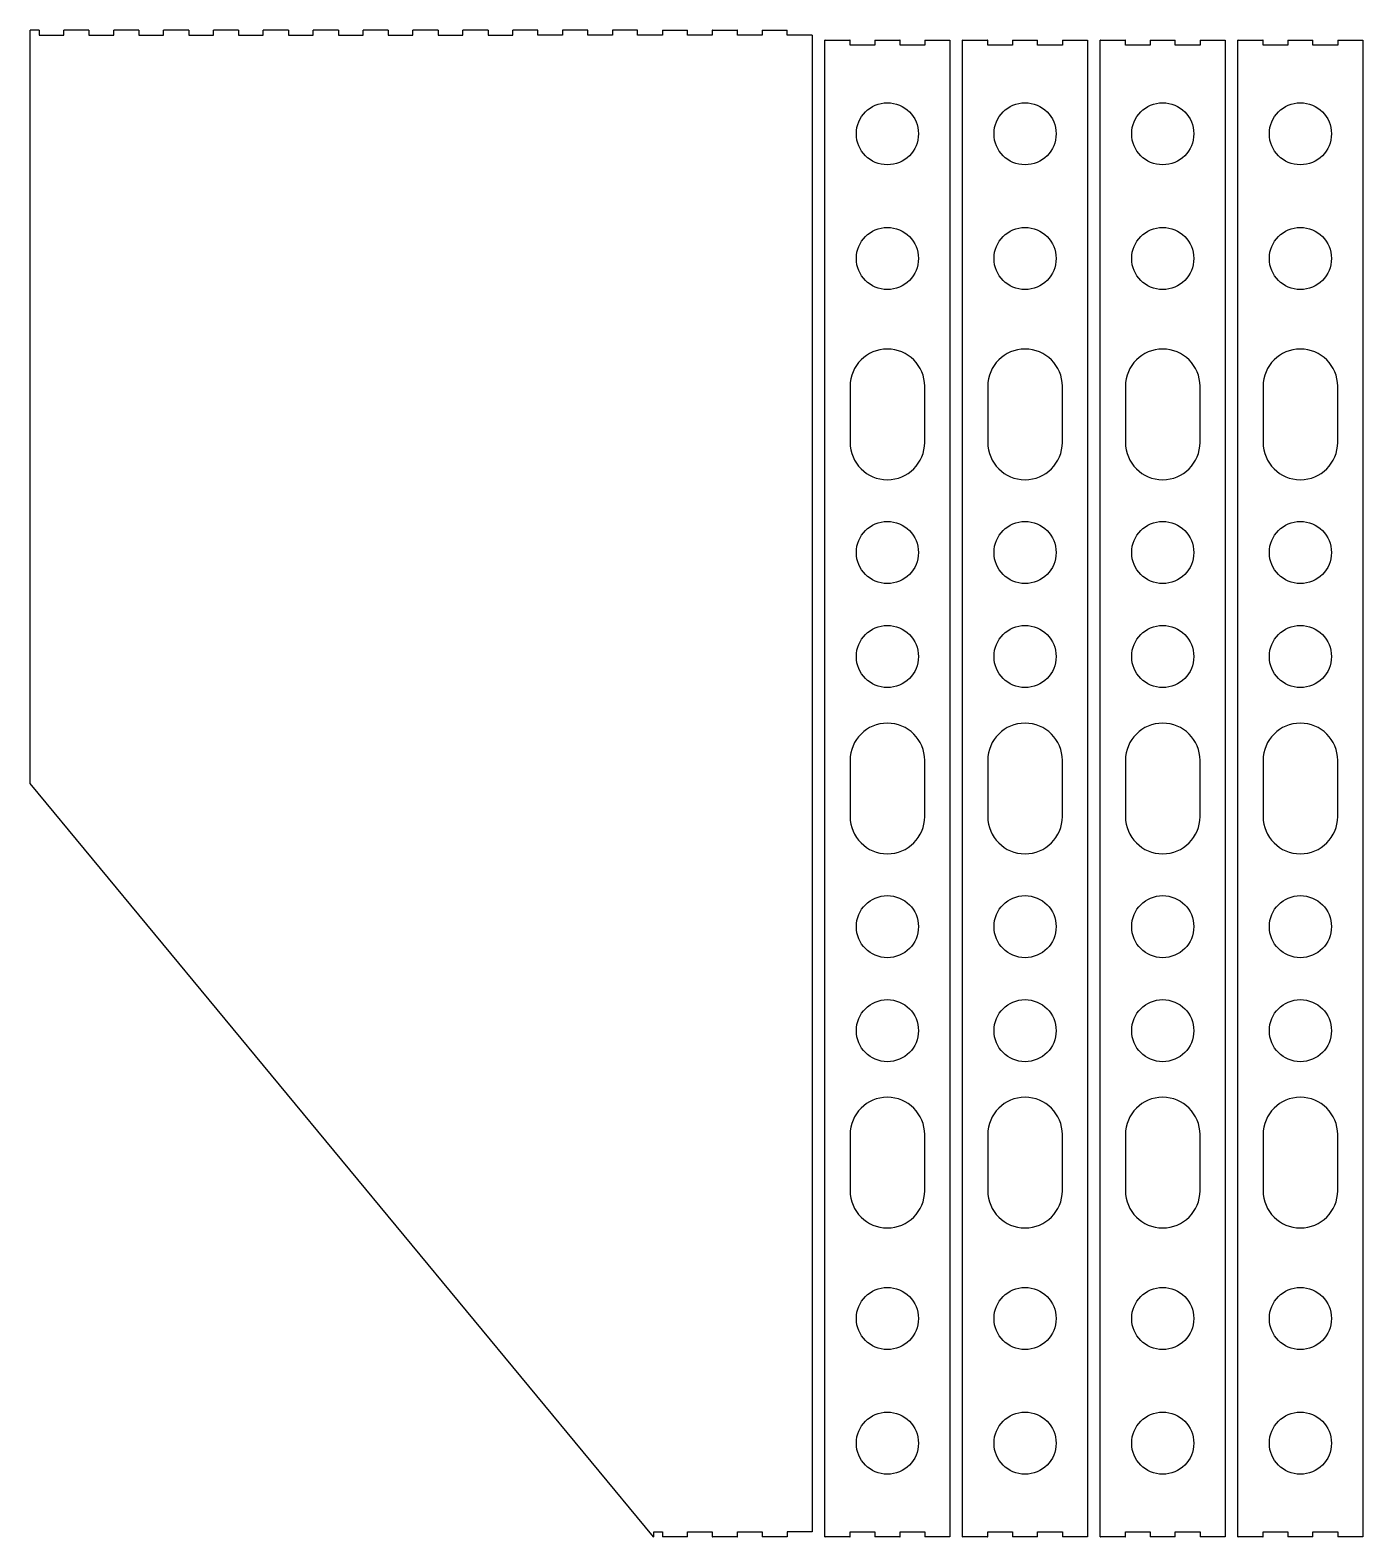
# Model space of a CAD drawing. Extents: x 0 to 1069, y 0 to 1208.
import ezdxf

# ---------------------------------------------------------------- set-up
doc = ezdxf.new("R2010")
doc.units = 0
for name, color, linetype in [('KortSprygel_2_contour003', 7, 'CONTINUOUS'), ('KortSprygel_3_contour001', 7, 'CONTINUOUS'), ('KortSprygel_4_contour', 7, 'CONTINUOUS'), ('KortSprygel_5_contour', 7, 'CONTINUOUS'), ('Sidkant_Yttre_2_contour', 7, 'CONTINUOUS')]:
    doc.layers.add(name, color=color, linetype=linetype)

msp = doc.modelspace()

# ---------------------------------------------------------------- linework, layer by layer
at = {"layer": 'KortSprygel_2_contour003'}
for p, q in [((637.6, 0.1), (637.6, 1200.1)), ((637.7, 1200.2), (657.7, 1200.2)), ((657.8, 1196.2), (657.8, 1200.1)), ((677.6, 1196.2), (657.8, 1196.2)), ((677.6, 1200.1), (677.6, 1196.2)), ((677.7, 1200.2), (697.7, 1200.2)), ((697.8, 1196.2), (697.8, 1200.1)), ((717.6, 1196.2), (697.8, 1196.2)), ((717.6, 1200.1), (717.6, 1196.2)), ((717.7, 1200.2), (737.7, 1200.2)), ((737.8, 1200.1), (737.8, 0.1)), ((657.8, 922.6), (657.8, 877.6)), ((717.6, 877.6), (717.6, 922.6)), ((657.8, 622.6), (657.8, 577.6)), ((717.6, 577.6), (717.6, 622.6)), ((657.8, 322.6), (657.8, 277.6)), ((717.6, 277.6), (717.6, 322.6)), ((657.7, 0), (637.7, 0)), ((657.8, 4), (677.6, 4)), ((657.8, 0.1), (657.8, 4)), ((677.6, 4), (677.6, 0.1)), ((697.7, 0), (677.7, 0)), ((697.8, 4), (717.6, 4)), ((697.8, 0.1), (697.8, 4)), ((717.6, 4), (717.6, 0.1)), ((737.7, 0), (717.7, 0))]:
    msp.add_line(p, q, dxfattribs=at)
for centre in [(687.7, 1125.1), (687.7, 1025.1), (687.7, 789.3), (687.7, 705.9), (687.7, 489.3), (687.7, 405.9), (687.7, 175.1), (687.7, 75.1)]:
    msp.add_circle(centre, 24.9, dxfattribs=at)
for centre, radius, start, end in [((637.7, 1200.1), 0.1, 90, 180), ((657.7, 1200.1), 0.1, 0, 90), ((677.7, 1200.1), 0.1, 90, -180), ((697.7, 1200.1), 0.1, 0, 90), ((717.7, 1200.1), 0.1, 90, -180), ((737.7, 1200.1), 0.1, 0, 90), ((687.7, 922.6), 29.9, 0, 180), ((687.7, 877.6), 29.9, 180, 0), ((687.7, 622.6), 29.9, 0, 180), ((687.7, 577.6), 29.9, 180, 0), ((687.7, 322.6), 29.9, 0, 180), ((687.7, 277.6), 29.9, 180, 0), ((637.7, 0.1), 0.1, 180, -90), ((657.7, 0.1), 0.1, -90, 0), ((677.7, 0.1), 0.1, -180, -90), ((697.7, 0.1), 0.1, -90, 0), ((717.7, 0.1), 0.1, -180, -90), ((737.7, 0.1), 0.1, -90, 0)]:
    msp.add_arc(centre, radius, start, end, dxfattribs=at)
at = {"layer": 'KortSprygel_3_contour001'}
for p, q in [((748, 0.1), (748, 1200.1)), ((748.1, 1200.2), (768.1, 1200.2)), ((768.2, 1196.2), (768.2, 1200.1)), ((788, 1196.2), (768.2, 1196.2)), ((788, 1200.1), (788, 1196.2)), ((788.1, 1200.2), (808.1, 1200.2)), ((808.2, 1196.2), (808.2, 1200.1)), ((828, 1196.2), (808.2, 1196.2)), ((828, 1200.1), (828, 1196.2)), ((828.1, 1200.2), (848.1, 1200.2)), ((848.2, 1200.1), (848.2, 0.1)), ((768.2, 922.6), (768.2, 877.6)), ((828, 877.6), (828, 922.6)), ((768.2, 622.6), (768.2, 577.6)), ((828, 577.6), (828, 622.6)), ((768.2, 322.6), (768.2, 277.6)), ((828, 277.6), (828, 322.6)), ((768.1, 0), (748.1, 0)), ((768.2, 4), (788, 4)), ((768.2, 0.1), (768.2, 4)), ((788, 4), (788, 0.1)), ((808.1, 0), (788.1, 0)), ((808.2, 4), (828, 4)), ((808.2, 0.1), (808.2, 4)), ((828, 4), (828, 0.1)), ((848.1, 0), (828.1, 0))]:
    msp.add_line(p, q, dxfattribs=at)
for centre in [(798.1, 1125.1), (798.1, 1025.1), (798.1, 789.3), (798.1, 705.9), (798.1, 489.3), (798.1, 405.9), (798.1, 175.1), (798.1, 75.1)]:
    msp.add_circle(centre, 24.9, dxfattribs=at)
for centre, radius, start, end in [((748.1, 1200.1), 0.1, 90, 180), ((768.1, 1200.1), 0.1, 0, 90), ((788.1, 1200.1), 0.1, 90, -180), ((808.1, 1200.1), 0.1, 0, 90), ((828.1, 1200.1), 0.1, 90, -180), ((848.1, 1200.1), 0.1, 0, 90), ((798.1, 922.6), 29.9, 0, 180), ((798.1, 877.6), 29.9, 180, 0), ((798.1, 622.6), 29.9, 0, 180), ((798.1, 577.6), 29.9, 180, 0), ((798.1, 322.6), 29.9, 0, 180), ((798.1, 277.6), 29.9, 180, 0), ((748.1, 0.1), 0.1, 180, -90), ((768.1, 0.1), 0.1, -90, 0), ((788.1, 0.1), 0.1, -180, -90), ((808.1, 0.1), 0.1, -90, 0), ((828.1, 0.1), 0.1, -180, -90), ((848.1, 0.1), 0.1, -90, 0)]:
    msp.add_arc(centre, radius, start, end, dxfattribs=at)
at = {"layer": 'KortSprygel_4_contour'}
for p, q in [((858.4, 0.1), (858.4, 1200.1)), ((858.5, 1200.2), (878.5, 1200.2)), ((878.6, 1196.2), (878.6, 1200.1)), ((898.4, 1196.2), (878.6, 1196.2)), ((898.4, 1200.1), (898.4, 1196.2)), ((898.5, 1200.2), (918.5, 1200.2)), ((918.6, 1196.2), (918.6, 1200.1)), ((938.4, 1196.2), (918.6, 1196.2)), ((938.4, 1200.1), (938.4, 1196.2)), ((938.5, 1200.2), (958.5, 1200.2)), ((958.6, 1200.1), (958.6, 0.1)), ((878.6, 922.6), (878.6, 877.6)), ((938.4, 877.6), (938.4, 922.6)), ((878.6, 622.6), (878.6, 577.6)), ((938.4, 577.6), (938.4, 622.6)), ((878.6, 322.6), (878.6, 277.6)), ((938.4, 277.6), (938.4, 322.6)), ((878.5, 0), (858.5, 0)), ((878.6, 4), (898.4, 4)), ((878.6, 0.1), (878.6, 4)), ((898.4, 4), (898.4, 0.1)), ((918.5, 0), (898.5, 0)), ((918.6, 4), (938.4, 4)), ((918.6, 0.1), (918.6, 4)), ((938.4, 4), (938.4, 0.1)), ((958.5, 0), (938.5, 0))]:
    msp.add_line(p, q, dxfattribs=at)
for centre in [(908.5, 1125.1), (908.5, 1025.1), (908.5, 789.3), (908.5, 705.9), (908.5, 489.3), (908.5, 405.9), (908.5, 175.1), (908.5, 75.1)]:
    msp.add_circle(centre, 24.9, dxfattribs=at)
for centre, radius, start, end in [((858.5, 1200.1), 0.1, 90, 180), ((878.5, 1200.1), 0.1, 0, 90), ((898.5, 1200.1), 0.1, 90, -180), ((918.5, 1200.1), 0.1, 0, 90), ((938.5, 1200.1), 0.1, 90, -180), ((958.5, 1200.1), 0.1, 0, 90), ((908.5, 922.6), 29.9, 0, 180), ((908.5, 877.6), 29.9, 180, 0), ((908.5, 622.6), 29.9, 0, 180), ((908.5, 577.6), 29.9, 180, 0), ((908.5, 322.6), 29.9, 0, 180), ((908.5, 277.6), 29.9, 180, 0), ((858.5, 0.1), 0.1, 180, -90), ((878.5, 0.1), 0.1, -90, 0), ((898.5, 0.1), 0.1, -180, -90), ((918.5, 0.1), 0.1, -90, 0), ((938.5, 0.1), 0.1, -180, -90), ((958.5, 0.1), 0.1, -90, 0)]:
    msp.add_arc(centre, radius, start, end, dxfattribs=at)
at = {"layer": 'KortSprygel_5_contour'}
for p, q in [((968.8, 0.1), (968.8, 1200.1)), ((968.9, 1200.2), (988.9, 1200.2)), ((989, 1196.2), (989, 1200.1)), ((1008.8, 1196.2), (989, 1196.2)), ((1008.8, 1200.1), (1008.8, 1196.2)), ((1008.9, 1200.2), (1028.9, 1200.2)), ((1029, 1196.2), (1029, 1200.1)), ((1048.8, 1196.2), (1029, 1196.2)), ((1048.8, 1200.1), (1048.8, 1196.2)), ((1048.9, 1200.2), (1068.9, 1200.2)), ((1069, 1200.1), (1069, 0.1)), ((989, 922.6), (989, 877.6)), ((1048.8, 877.6), (1048.8, 922.6)), ((989, 622.6), (989, 577.6)), ((1048.8, 577.6), (1048.8, 622.6)), ((989, 322.6), (989, 277.6)), ((1048.8, 277.6), (1048.8, 322.6)), ((988.9, 0), (968.9, 0)), ((989, 4), (1008.8, 4)), ((989, 0.1), (989, 4)), ((1008.8, 4), (1008.8, 0.1)), ((1028.9, 0), (1008.9, 0)), ((1029, 4), (1048.8, 4)), ((1029, 0.1), (1029, 4)), ((1048.8, 4), (1048.8, 0.1)), ((1068.9, 0), (1048.9, 0))]:
    msp.add_line(p, q, dxfattribs=at)
for centre in [(1018.9, 1125.1), (1018.9, 1025.1), (1018.9, 789.3), (1018.9, 705.9), (1018.9, 489.3), (1018.9, 405.9), (1018.9, 175.1), (1018.9, 75.1)]:
    msp.add_circle(centre, 24.9, dxfattribs=at)
for centre, radius, start, end in [((968.9, 1200.1), 0.1, 90, 180), ((988.9, 1200.1), 0.1, 0, 90), ((1008.9, 1200.1), 0.1, 90, -180), ((1028.9, 1200.1), 0.1, 0, 90), ((1048.9, 1200.1), 0.1, 90, -180), ((1068.9, 1200.1), 0.1, 0, 90), ((1018.9, 922.6), 29.9, 0, 180), ((1018.9, 877.6), 29.9, 180, 0), ((1018.9, 622.6), 29.9, 0, 180), ((1018.9, 577.6), 29.9, 180, 0), ((1018.9, 322.6), 29.9, 0, 180), ((1018.9, 277.6), 29.9, 180, 0), ((968.9, 0.1), 0.1, 180, -90), ((988.9, 0.1), 0.1, -90, 0), ((1008.9, 0.1), 0.1, -180, -90), ((1028.9, 0.1), 0.1, -90, 0), ((1048.9, 0.1), 0.1, -180, -90), ((1068.9, 0.1), 0.1, -90, 0)]:
    msp.add_arc(centre, radius, start, end, dxfattribs=at)
at = {"layer": 'Sidkant_Yttre_2_contour'}
for p, q in [((7.3, 1208.2), (0.3, 1208.2)), ((47.3, 1208.2), (27.3, 1208.2)), ((87.3, 1208.2), (67.3, 1208.2)), ((127.3, 1208.2), (107.3, 1208.2)), ((167.3, 1208.2), (147.3, 1208.2)), ((207.3, 1208.2), (187.3, 1208.2)), ((247.3, 1208.2), (227.3, 1208.2)), ((287.3, 1208.2), (267.3, 1208.2)), ((327.3, 1208.2), (307.3, 1208.2)), ((367.3, 1208.2), (347.3, 1208.2)), ((407.3, 1208.2), (387.3, 1208.2)), ((447.3, 1208.2), (427.3, 1208.2)), ((487.3, 1208.2), (467.3, 1208.2)), ((507.3, 1208.2), (527.3, 1208.2)), ((547.3, 1208.2), (567.3, 1208.2)), ((587.3, 1208.2), (607.3, 1208.2)), ((7.4, 1208.1), (7.4, 1204.2)), ((7.4, 1204.2), (27.2, 1204.2)), ((27.2, 1204.2), (27.2, 1208.1)), ((47.4, 1208.1), (47.4, 1204.2)), ((47.4, 1204.2), (67.2, 1204.2)), ((67.2, 1204.2), (67.2, 1208.1)), ((87.4, 1208.1), (87.4, 1204.2)), ((87.4, 1204.2), (107.2, 1204.2)), ((107.2, 1204.2), (107.2, 1208.1)), ((127.4, 1208.1), (127.4, 1204.2)), ((127.4, 1204.2), (147.2, 1204.2)), ((147.2, 1204.2), (147.2, 1208.1)), ((167.4, 1208.1), (167.4, 1204.2)), ((167.4, 1204.2), (187.2, 1204.2)), ((187.2, 1204.2), (187.2, 1208.1)), ((207.4, 1208.1), (207.4, 1204.2)), ((207.4, 1204.2), (227.2, 1204.2)), ((227.2, 1204.2), (227.2, 1208.1)), ((247.4, 1208.1), (247.4, 1204.2)), ((247.4, 1204.2), (267.2, 1204.2)), ((267.2, 1204.2), (267.2, 1208.1)), ((287.4, 1208.1), (287.4, 1204.2)), ((287.4, 1204.2), (307.2, 1204.2)), ((307.2, 1204.2), (307.2, 1208.1)), ((327.4, 1208.1), (327.4, 1204.2)), ((327.4, 1204.2), (347.2, 1204.2)), ((347.2, 1204.2), (347.2, 1208.1)), ((367.4, 1208.1), (367.4, 1204.2)), ((367.4, 1204.2), (387.2, 1204.2)), ((387.2, 1204.2), (387.2, 1208.1)), ((407.4, 1204.2), (407.4, 1208.1)), ((427.2, 1204.2), (407.4, 1204.2)), ((427.2, 1208.1), (427.2, 1204.2)), ((447.4, 1204.2), (447.4, 1208.1)), ((467.2, 1204.2), (447.4, 1204.2)), ((467.2, 1208.1), (467.2, 1204.2)), ((487.4, 1204.2), (487.4, 1208.1)), ((507.2, 1204.2), (487.4, 1204.2)), ((507.2, 1208.1), (507.2, 1204.2)), ((527.4, 1204.2), (527.4, 1208.1)), ((547.2, 1204.2), (527.4, 1204.2)), ((547.2, 1208.1), (547.2, 1204.2)), ((567.4, 1204.2), (567.4, 1208.1)), ((587.2, 1204.2), (567.4, 1204.2)), ((587.2, 1208.1), (587.2, 1204.2)), ((607.4, 1204.2), (607.4, 1208.1)), ((627.3, 1204.2), (607.4, 1204.2)), ((627.4, 1204.1), (627.4, 4.1)), ((500.2, 0), (0.2, 604)), ((500.4, 0.1), (500.4, 4)), ((500.4, 4), (507.2, 4)), ((507.2, 4), (507.2, 0.1)), ((527.3, 0), (507.3, 0)), ((527.4, 0.1), (527.4, 4)), ((527.4, 4), (547.2, 4)), ((547.2, 4), (547.2, 0.1)), ((567.3, 0), (547.3, 0)), ((567.4, 0.1), (567.4, 4)), ((567.4, 4), (587.2, 4)), ((587.2, 4), (587.2, 0.1)), ((607.3, 0), (587.3, 0)), ((607.4, 4), (607.4, 0.1)), ((627.3, 4), (607.4, 4))]:
    msp.add_line(p, q, dxfattribs=at)
for centre, start, end in [((0.3, 1208.1), 90, 180), ((7.3, 1208.1), 0, 90), ((27.3, 1208.1), 90, -180), ((47.3, 1208.1), 0, 90), ((67.3, 1208.1), 90, -180), ((87.3, 1208.1), 0, 90), ((107.3, 1208.1), 90, -180), ((127.3, 1208.1), 0, 90), ((147.3, 1208.1), 90, -180), ((167.3, 1208.1), 0, 90), ((187.3, 1208.1), 90, -180), ((207.3, 1208.1), 0, 90), ((227.3, 1208.1), 90, -180), ((247.3, 1208.1), 0, 90), ((267.3, 1208.1), 90, -180), ((287.3, 1208.1), 0, 90), ((307.3, 1208.1), 90, -180), ((327.3, 1208.1), 0, 90), ((347.3, 1208.1), 90, -180), ((367.3, 1208.1), 0, 90), ((387.3, 1208.1), 90, -180), ((407.3, 1208.1), 0, 90), ((427.3, 1208.1), 90, -180), ((447.3, 1208.1), 0, 90), ((467.3, 1208.1), 90, -180), ((487.3, 1208.1), 0, 90), ((507.3, 1208.1), 90, -180), ((527.3, 1208.1), 0, 90), ((547.3, 1208.1), 90, -180), ((567.3, 1208.1), 0, 90), ((587.3, 1208.1), 90, -180), ((607.3, 1208.1), 0, 90), ((627.3, 1204.1), 0, 90), ((0.3, 604.1), -180, -140.382), ((500.3, 0.1), -140.382, 0), ((507.3, 0.1), -180, -90), ((527.3, 0.1), -90, 0), ((547.3, 0.1), -180, -90), ((567.3, 0.1), -90, 0), ((587.3, 0.1), -180, -90), ((607.3, 0.1), -90, 0), ((627.3, 4.1), -90, 0)]:
    msp.add_arc(centre, 0.1, start, end, dxfattribs=at)
msp.add_open_spline([(0.2, 604.1), (0.2, 1208.1)], degree=1, dxfattribs=at)

doc.saveas('drawing.dxf')
